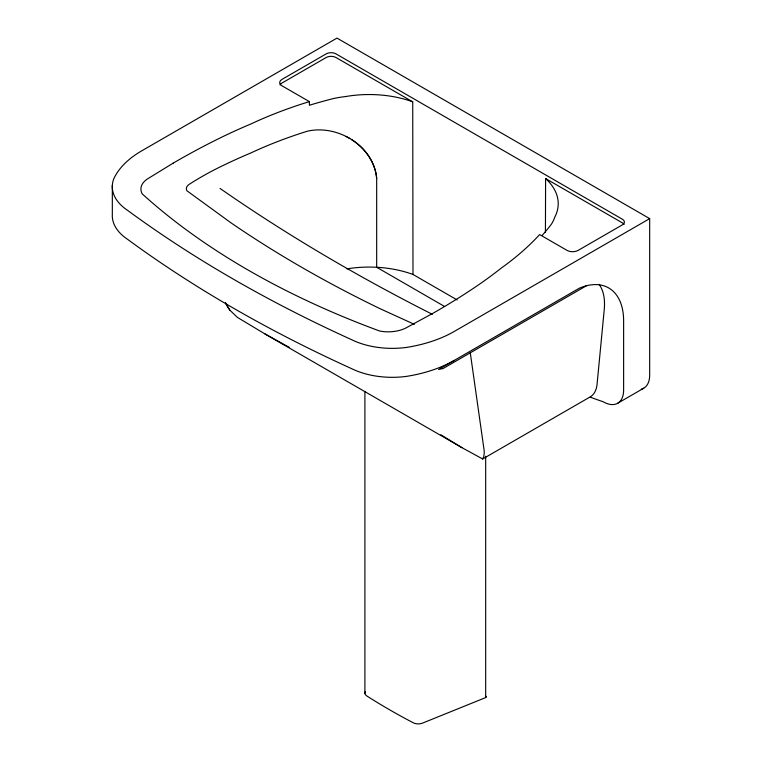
<?xml version="1.0" encoding="UTF-8"?>
<svg xmlns="http://www.w3.org/2000/svg" width="762" height="762" viewBox="0 0 762 762"><rect width="100%" height="100%" fill="white"/><g stroke="black" fill="none" stroke-linecap="round" stroke-linejoin="round"><path stroke-width="1.14" d="M624.078 224.457A6.829 3.943 0 0 0 622.421 222.895L545.602 178.546L545.43 232.296M225.457 302.476A35.719 15.221 49.5 0 0 226.295 304.448L229.81 310.115L237.363 317.363L264.824 333.861L461.934 447.665L482.651 458.981L483.794 456.743L484.184 453.342A35.719 15.221 49.5 0 0 484.003 449.485L470.259 352.644M173.107 163.182L147.028 179.203A26.87 15.516 0 0 0 142.265 193.929A775.926 447.98 0 0 0 379.762 331.051A26.87 15.516 0 0 0 405.27 328.308L433.026 313.249A758.466 437.893 0 0 0 472.107 289.198A544.468 314.344 0 0 0 501.186 268.148A361.34 208.617 0 0 0 539.639 234.572L567.061 250.403A7.82 4.515 0 0 0 578.12 250.403L622.421 224.828A6.829 3.943 0 0 0 622.421 219.256L335.909 53.835A6.829 3.943 0 0 0 326.26 53.835L281.959 79.41A7.82 4.515 0 0 0 281.959 85.792L309.382 101.622L309.382 105.27A361.34 208.617 0 0 1 334.089 98.384A91.802 52.997 0 0 1 345.996 96.488A81.315 46.949 0 0 1 412.728 101.832L412.994 274.463L457.143 299.952M649.672 218.627L454.247 331.451A107.537 62.084 0 0 1 406.222 347.462A62.646 36.166 0 0 1 351.368 339.566A1330.29 768.039 0 0 1 127.521 210.322A62.646 36.166 0 0 1 113.843 178.66A107.537 62.084 0 0 1 141.561 150.933L336.995 38.1L649.672 218.627L649.672 375.085A28.661 16.545 60 0 1 641.318 389.192M586.34 285.807L443.008 368.56L438.617 369.446L579.32 288.207A71.999 41.567 -60 0 1 623.621 320.926L623.621 390.125A28.661 16.545 60 0 1 603.352 401.831A971.883 561.118 60 0 1 590.179 397.145M482.651 458.981L589.921 397.05A33.871 19.555 60 0 0 597.075 384.21L604.228 309.734A72.609 37.309 -55.1 0 0 599.142 284.417M617.687 403.25L643.738 388.21M485.87 696.287A1.476 0.848 0 0 1 485.67 697.582L422.443 723.148A7.325 4.229 0 0 1 413.328 722.814A664.807 383.829 0 0 1 366.789 695.944A7.325 4.229 0 0 1 365.312 691.686M414.385 324.345L380.324 308.82A1209.77 698.459 0 0 1 230.753 222.666L186.928 190.776A11.44 6.601 0 0 1 188.957 184.499A322.897 186.423 0 0 1 217.789 168.078A540.934 312.306 0 0 1 251.222 152.791A361.34 208.617 0 0 1 307.381 131.207C337.899 124.168 373.837 146.237 376.676 178.356L376.676 267.272L444.627 306.505M345.996 136.408L349.777 138.474M264.824 333.861L289.379 347.405M412.728 101.832L335.909 57.474A6.829 3.943 0 0 0 326.26 57.474L281.959 83.048A7.82 4.515 0 0 0 280.054 84.849M440.855 434.75L461.934 447.665M351.558 139.579C365.122 148.19 375.18 162.049 376.676 178.356M226.295 304.448L229.81 310.115M485.67 456.257L485.67 697.582M364.903 391.411L364.903 693.372M112.328 185.357L112.328 214.322A62.646 36.166 0 0 0 127.521 239.287A1330.29 768.039 0 0 0 351.368 368.532A62.646 36.166 0 0 0 406.222 376.418A107.537 62.084 0 0 0 454.247 360.416M432.368 314.325A1913.944 1105.005 0 0 1 220.037 188.433M346.986 268.862A81.315 46.949 0 0 1 412.994 274.463M309.382 101.622A361.34 208.617 0 0 0 251.222 123.825A544.468 314.344 0 0 0 214.751 140.618A758.466 437.893 0 0 0 173.117 163.173M545.602 178.546A81.315 46.949 0 0 1 554.841 217.065A91.802 52.997 0 0 1 551.564 223.942A361.34 208.617 0 0 1 542.182 235.401"/></g></svg>
